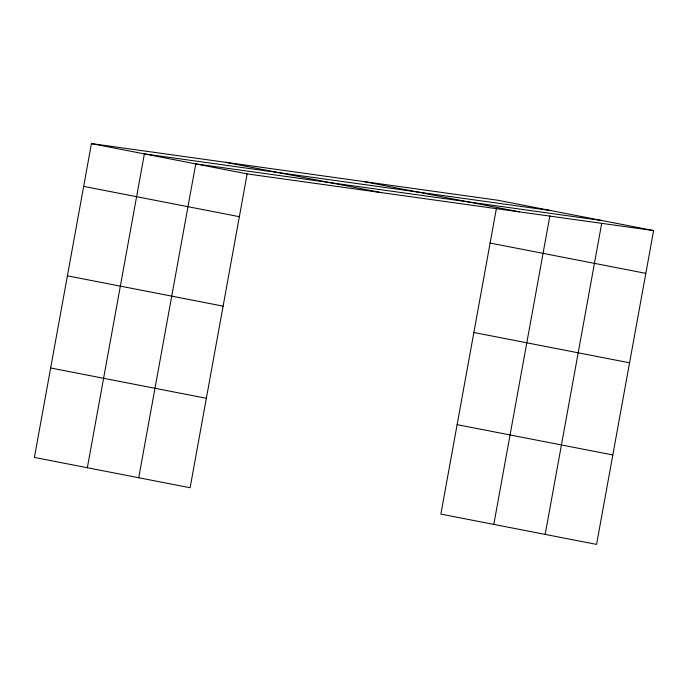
<?xml version="1.0" encoding="UTF-8"?>
<svg xmlns="http://www.w3.org/2000/svg" width="688" height="688" viewBox="0 0 688 688"><rect width="100%" height="100%" fill="white"/><g stroke="black" fill="none" stroke-linecap="round" stroke-linejoin="round"><path stroke-width="1.03" d="M653.6 230.575L497.897 200.26L91.435 143.594L34.4 457.425L190.103 487.74L247.138 173.901L653.6 230.575L596.565 544.406L440.862 514.099L496.375 208.61M87.342 467.737L144.377 153.897L550.83 210.571M138.727 477.739L195.753 163.899L602.215 220.573M493.803 524.402L549.884 215.783M545.18 534.404L601.647 223.703M363.763 181.563L519.466 211.87M225.569 162.299L381.272 192.606M91.435 143.594L247.138 173.901M490.114 243.053L645.826 273.36M83.661 186.388L239.364 216.694M473.86 332.493L629.572 362.808M67.398 275.828L223.11 306.134M457.116 424.651L612.819 454.957M50.654 367.985L206.357 398.292"/></g></svg>
